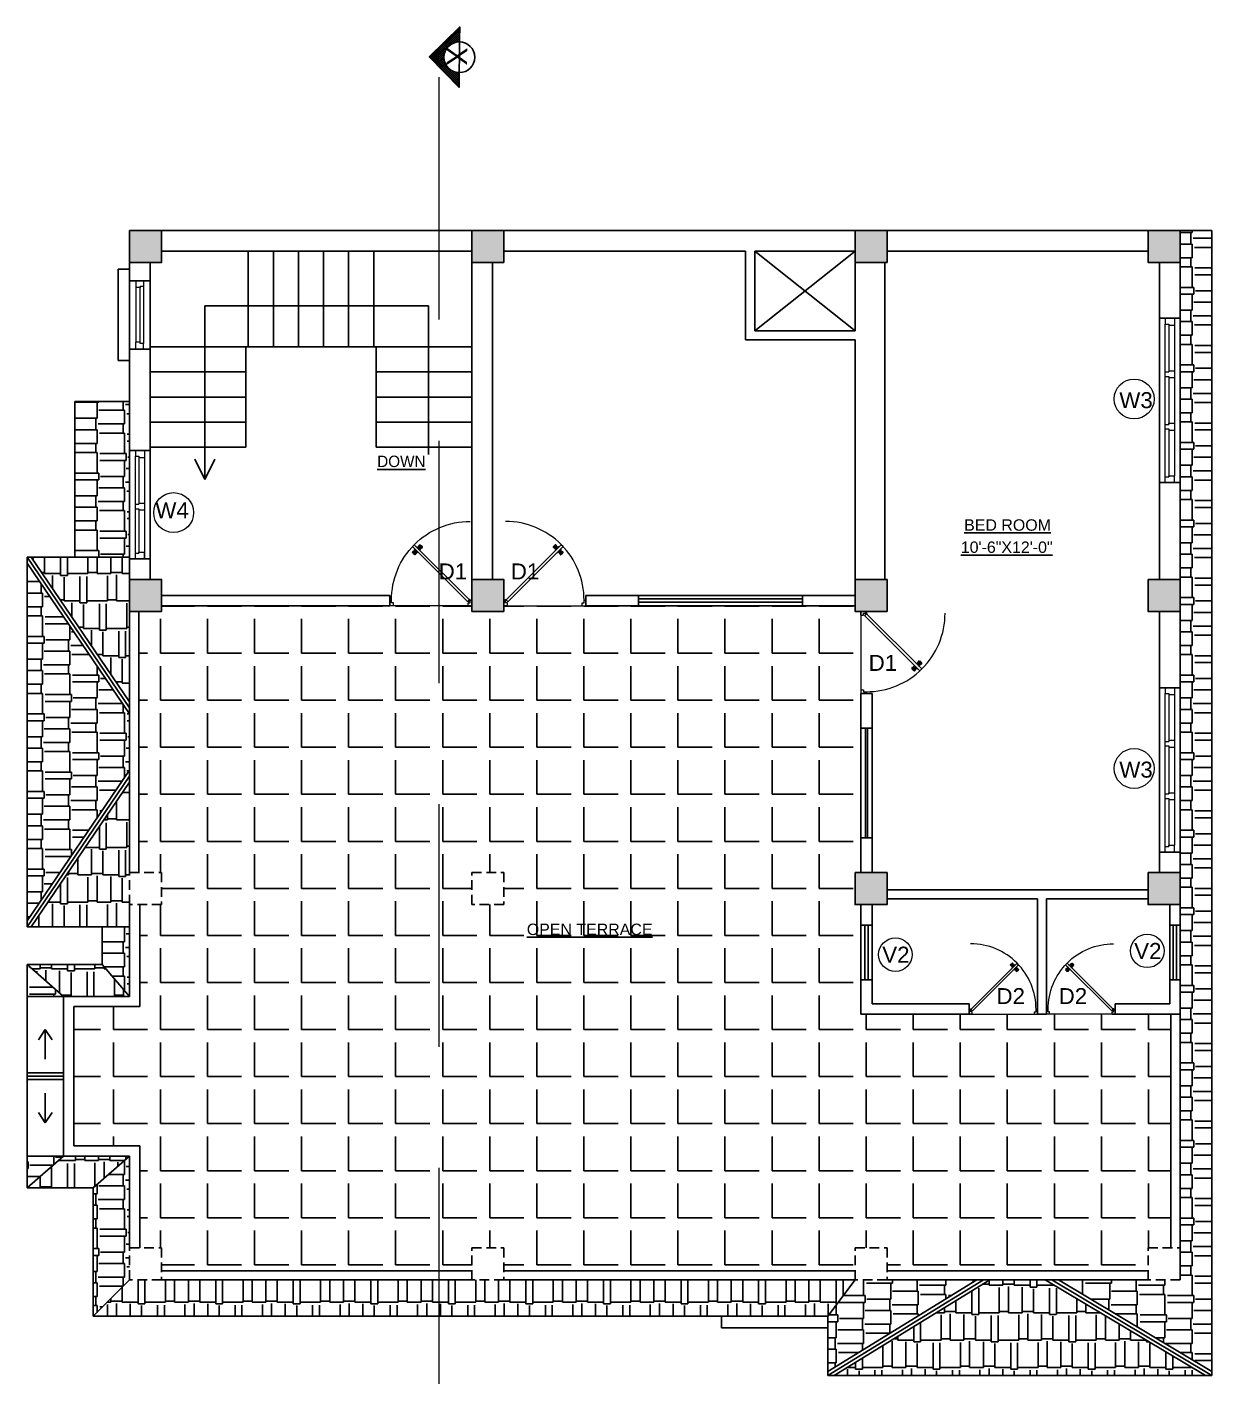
# Model space of a CAD drawing. Header units: inches. Extents: x 1397 to 20304, y -27267 to -746.
# Drawn here: x 14968 to 15487, y -17457 to -16865 of the extents above; entities that cross this region are included whole.
import ezdxf

# ---------------------------------------------------------------- set-up
doc = ezdxf.new("R2010")
doc.units = ezdxf.units.IN
doc.header["$LTSCALE"] = 17
doc.header["$MEASUREMENT"] = 0
doc.linetypes.add('21_FP_00$0$HIDDEN', pattern=[0.375, 0.25, -0.125])
doc.linetypes.add('PHANTOM2', pattern=[1.25, 0.625, -0.125, 0.125, -0.125, 0.125, -0.125])
for name, color, linetype, lineweight in [('25 BOT BAR', 12, 'Continuous', 25), ('aa_section_line', 2, 'PHANTOM2', 13), ('DOOR & WIN', 1, 'Continuous', 25), ('OUTLINE', 1, 'Continuous', 25), ('PUERTAS', 7, 'Continuous', 9), ('TEXT', 231, 'Continuous', 20), ('WINDOW FRAME PLAN', 162, 'Continuous', 18)]:
    doc.layers.add(name, color=color, linetype=linetype, lineweight=lineweight)
doc.layers.add('A-Sect-Iden', color=111, linetype='Continuous')
doc.styles.add('DIMTEXT', font='arial.ttf', dxfattribs={"height": 6})
doc.styles.add('HEADING', font='swissel.ttf')
pattern_1 = [(90, (5002.33, 4207.223), (-12, 25.5), [6, -5, 7, -3, 9, -4]), (90, (5001.83, 4213.223), (-12, 25.5), [5, -19, 4, -6]), (90, (5003.08, 4225.223), (-12, 25.5), [3, -31]), (180, (5002.3305, 4207.223), (-12, -8.5), [11.5, -36.5]), (180, (5002.3305, 4213.223), (-12, -8.5), [11.25, -36.75]), (180, (5002.3305, 4218.223), (-12, -8.5), [10.5, -37.5]), (180, (5003.0805, 4225.223), (-12, -8.5), [11.5, -36.5]), (180, (5003.0805, 4228.223), (-12, -8.5), [11.5, -36.5]), (180, (5002.3305, 4237.223), (-12, -8.5), [11, -37])]
pattern_2 = [(0, (5002.33, 4207.223), (25.5, 12), [6, -5, 7, -3, 9, -4]), (0, (5008.33, 4207.723), (25.5, 12), [5, -19, 4, -6]), (0, (5020.33, 4206.473), (25.5, 12), [3, -31]), (90, (5002.3305, 4207.223), (-8.5, 12), [11.5, -36.5]), (90, (5008.3305, 4207.223), (-8.5, 12), [11.25, -36.75]), (90, (5013.3305, 4207.223), (-8.5, 12), [10.5, -37.5]), (90, (5020.3305, 4206.473), (-8.5, 12), [11.5, -36.5]), (90, (5023.3305, 4206.473), (-8.5, 12), [11.5, -36.5]), (90, (5032.3305, 4207.223), (-8.5, 12), [11, -37])]
pattern_3 = [(0, (5002.33, 1439.825), (25.5, 12), [6, -5, 7, -3, 9, -4]), (0, (5008.33, 1440.325), (25.5, 12), [5, -19, 4, -6]), (0, (5020.33, 1439.075), (25.5, 12), [3, -31]), (90, (5002.3305, 1439.825), (-8.5, 12), [11.5, -36.5]), (90, (5008.3305, 1439.825), (-8.5, 12), [11.25, -36.75]), (90, (5013.3305, 1439.825), (-8.5, 12), [10.5, -37.5]), (90, (5020.3305, 1439.075), (-8.5, 12), [11.5, -36.5]), (90, (5023.3305, 1439.075), (-8.5, 12), [11.5, -36.5]), (90, (5032.3305, 1439.825), (-8.5, 12), [11, -37])]
pattern_4 = [(90, (5002.33, 1439.825), (-12, 25.5), [6, -5, 7, -3, 9, -4]), (90, (5001.83, 1445.825), (-12, 25.5), [5, -19, 4, -6]), (90, (5003.08, 1457.825), (-12, 25.5), [3, -31]), (180, (5002.3305, 1439.825), (-12, -8.5), [11.5, -36.5]), (180, (5002.3305, 1445.825), (-12, -8.5), [11.25, -36.75]), (180, (5002.3305, 1450.825), (-12, -8.5), [10.5, -37.5]), (180, (5003.0805, 1457.825), (-12, -8.5), [11.5, -36.5]), (180, (5003.0805, 1460.825), (-12, -8.5), [11.5, -36.5]), (180, (5002.3305, 1469.825), (-12, -8.5), [11, -37])]
pattern_5 = [(90, (4155.408, 3313.904), (-12, 25.5), [6, -5, 7, -3, 9, -4]), (90, (4154.908, 3319.904), (-12, 25.5), [5, -19, 4, -6]), (90, (4156.158, 3331.904), (-12, 25.5), [3, -31]), (180, (4155.408, 3313.904), (-12, -8.5), [11.5, -36.5]), (180, (4155.408, 3319.904), (-12, -8.5), [11.25, -36.75]), (180, (4155.408, 3324.904), (-12, -8.5), [10.5, -37.5]), (180, (4156.158, 3331.904), (-12, -8.5), [11.5, -36.5]), (180, (4156.158, 3334.904), (-12, -8.5), [11.5, -36.5]), (180, (4155.408, 3343.904), (-12, -8.5), [11, -37])]
pattern_6 = [(0, (4155.408, 3313.904), (25.5, 12), [6, -5, 7, -3, 9, -4]), (0, (4161.408, 3314.404), (25.5, 12), [5, -19, 4, -6]), (0, (4173.408, 3313.154), (25.5, 12), [3, -31]), (90, (4155.408, 3313.904), (-8.5, 12), [11.5, -36.5]), (90, (4161.408, 3313.904), (-8.5, 12), [11.25, -36.75]), (90, (4166.408, 3313.904), (-8.5, 12), [10.5, -37.5]), (90, (4173.408, 3313.154), (-8.5, 12), [11.5, -36.5]), (90, (4176.408, 3313.154), (-8.5, 12), [11.5, -36.5]), (90, (4185.408, 3313.904), (-8.5, 12), [11, -37])]

# ---------------------------------------------------------------- blocks, each defined once
blk = doc.blocks.new('ffddd')
at = {"layer": 'DOOR & WIN'}
for p, q in [((-13345.31, -2388.07), (-13345.31, -2316.07)), ((-13336.31, -2316.07), (-13345.31, -2316.07)), ((-13336.31, -2316.07), (-13336.31, -2388.07)), ((-13336.31, -2388.07), (-13345.31, -2388.07)), ((-13336.31, -2388.07), (-13345.31, -2388.07))]:
    blk.add_line(p, q, dxfattribs=at)
at = {"layer": 'WINDOW FRAME PLAN'}
for p, q in [((-13342.81, -2316.07), (-13342.81, -2318.57)), ((-13342.81, -2385.57), (-13342.81, -2318.57)), ((-13342.81, -2318.57), (-13341.31, -2318.57)), ((-13341.31, -2318.57), (-13341.31, -2319.07)), ((-13341.31, -2319.07), (-13341.31, -2339.57)), ((-13341.31, -2319.07), (-13338.81, -2319.07)), ((-13338.81, -2316.07), (-13338.81, -2319.07)), ((-13338.81, -2319.07), (-13338.81, -2385.07)), ((-13342.81, -2339.57), (-13341.31, -2339.57)), ((-13342.81, -2341.57), (-13341.31, -2341.57)), ((-13341.31, -2339.07), (-13338.81, -2339.07)), ((-13341.31, -2341.57), (-13341.31, -2342.07)), ((-13341.31, -2341.57), (-13341.31, -2362.57)), ((-13341.31, -2342.07), (-13338.81, -2342.07)), ((-13342.81, -2362.57), (-13341.31, -2362.57)), ((-13342.81, -2364.57), (-13341.31, -2364.57)), ((-13341.31, -2362.07), (-13338.81, -2362.07)), ((-13341.31, -2362.57), (-13341.31, -2362.07)), ((-13341.31, -2364.57), (-13341.31, -2385.57)), ((-13341.31, -2365.07), (-13338.81, -2365.07)), ((-13342.81, -2388.07), (-13342.81, -2385.57)), ((-13342.81, -2385.57), (-13341.31, -2385.57)), ((-13341.31, -2385.07), (-13338.81, -2385.07)), ((-13341.31, -2385.57), (-13341.31, -2385.07)), ((-13338.81, -2388.07), (-13338.81, -2385.07))]:
    blk.add_line(p, q, dxfattribs=at)
blk = doc.blocks.new('3ft')
at = {"layer": 'PUERTAS', "color": 6}
for p, q in [((1.01, 2.52), (25.23, 26.74)), ((26.05, 25.92), (1.77, 1.64)), ((26.05, 25.92), (25.23, 26.74)), ((0, 2.4), (0, 0)), ((0.72, 2.4), (0, 2.4)), ((1.6, 0), (0, 0)), ((0.72, 1.52), (0.72, 2.44)), ((0.8, 1.52), (0.72, 1.52)), ((0.8, 1.52), (0.8, 2.41)), ((0.8, 1.2), (0.8, 1.52)), ((1.6, 1.2), (0.8, 1.2)), ((1.57, 1.84), (0.94, 2.47)), ((1.63, 1.89), (0.97, 2.55)), ((1.63, 1.89), (1.57, 1.84)), ((1.77, 1.64), (1.57, 1.84)), ((1.6, 0), (1.6, 1.2)), ((34.4, 0), (34.4, 1.2)), ((34.4, 1.2), (35.2, 1.2)), ((34.4, 0), (36, 0)), ((35.2, 1.2), (35.2, 2.4)), ((35.2, 2.4), (36, 2.4)), ((36, 0), (36, 2.4))]:
    blk.add_line(p, q, dxfattribs=at)
at = {"layer": 'PUERTAS', "color": 8}
for p, q in [((22.57, 24.94), (21.65, 25.68)), ((22.63, 24.99), (21.69, 25.75)), ((22.74, 25.1), (21.84, 25.9)), ((22.13, 26.28), (21.98, 26.13)), ((22.88, 25.24), (22.01, 26.06)), ((22.13, 26.28), (22.27, 26.42)), ((22.29, 26.41), (22.27, 26.42)), ((23.16, 25.52), (22.34, 26.39)), ((23.3, 25.66), (22.5, 26.56)), ((23.41, 25.77), (22.65, 26.71)), ((22.69, 24.32), (23.02, 24.83)), ((23.46, 25.83), (22.72, 26.75)), ((22.95, 24.96), (22.84, 25.07)), ((22.98, 24.99), (22.86, 25.1)), ((23.03, 25.04), (22.91, 25.15)), ((22.91, 24.53), (23.1, 24.91)), ((23.11, 25.12), (22.99, 25.23)), ((23.13, 24.76), (23.18, 24.99)), ((23.28, 25.3), (23.17, 25.41)), ((23.36, 25.37), (23.25, 25.49)), ((23.31, 24.94), (23.28, 25.08)), ((23.41, 25.43), (23.3, 25.54)), ((23.46, 25.09), (23.32, 25.13)), ((23.44, 25.45), (23.33, 25.56)), ((23.64, 25.27), (23.41, 25.22)), ((23.87, 25.49), (23.49, 25.3)), ((24.08, 25.71), (23.57, 25.38)), ((23.63, 23.38), (24.14, 23.72)), ((23.84, 23.6), (24.22, 23.79)), ((24.07, 23.82), (24.3, 23.88)), ((24.25, 24), (24.39, 23.97)), ((24.35, 23.72), (24.46, 23.61)), ((24.4, 24.15), (24.43, 24.01)), ((24.43, 23.8), (24.54, 23.69)), ((24.58, 24.33), (24.52, 24.1)), ((24.6, 23.97), (24.72, 23.86)), ((24.8, 24.56), (24.61, 24.18)), ((25.02, 24.77), (24.68, 24.26)), ((24.68, 24.05), (24.79, 23.94)), ((24.73, 24.1), (24.85, 23.99)), ((24.76, 24.13), (24.87, 24.02)), ((24.83, 23.85), (25.7, 23.03)), ((24.97, 23.99), (25.87, 23.2)), ((25.08, 24.1), (26.02, 23.34)), ((25.14, 24.15), (26.06, 23.41)), ((24.25, 23.26), (24.99, 22.34)), ((24.27, 23.64), (24.38, 23.53)), ((24.3, 23.67), (24.41, 23.56)), ((24.3, 23.32), (25.06, 22.38)), ((24.41, 23.43), (25.2, 22.53)), ((24.55, 23.57), (25.37, 22.7)), ((25.58, 22.82), (25.43, 22.67)), ((25.58, 22.82), (25.73, 22.97)), ((25.72, 22.98), (25.73, 22.97)), ((0, 0), (36, 0))]:
    blk.add_line(p, q, dxfattribs=at)
at = {"layer": 'PUERTAS', "color": 1}
for p, q in [((21.67, 25.73), (22.17, 26.23)), ((22.49, 24.95), (21.67, 25.61)), ((21.7, 25.82), (22.14, 26.26)), ((21.73, 25.79), (21.7, 25.82)), ((22.58, 26.7), (22.14, 26.26)), ((22.67, 26.73), (22.17, 26.23)), ((22.61, 26.67), (22.58, 26.7)), ((22.6, 24.96), (23.02, 25.38)), ((22.61, 24.25), (22.92, 24.72)), ((22.62, 24.13), (22.61, 24.14)), ((22.7, 25.07), (22.71, 25.06)), ((23.45, 25.91), (22.79, 26.73)), ((22.82, 25.06), (23.08, 25.32)), ((22.94, 24.95), (22.83, 25.07)), ((22.92, 24.72), (22.92, 24.72)), ((22.93, 24.94), (23.19, 25.21)), ((22.93, 24.84), (22.93, 24.83)), ((23.44, 25.81), (23.02, 25.38)), ((23.34, 25.58), (23.08, 25.32)), ((23.46, 25.47), (23.19, 25.21)), ((23.33, 25.7), (23.34, 25.69)), ((23.45, 25.46), (23.33, 25.57)), ((23.57, 25.47), (23.57, 25.47)), ((24.15, 25.79), (23.68, 25.48)), ((23.68, 25.48), (23.68, 25.48)), ((24.25, 23.62), (24.51, 23.89)), ((24.27, 25.78), (24.26, 25.79)), ((24.26, 23.29), (24.69, 23.71)), ((24.37, 23.52), (24.63, 23.77)), ((24.78, 24.15), (24.51, 23.89)), ((24.89, 24.03), (24.63, 23.77)), ((25.11, 24.14), (24.69, 23.71)), ((24.77, 24.14), (24.88, 24.03)), ((24.79, 24.38), (24.78, 24.37)), ((24.78, 24.26), (24.78, 24.26)), ((25.1, 24.84), (24.79, 24.38)), ((25, 24.03), (25, 24.03)), ((25.09, 24.96), (25.1, 24.95)), ((25.22, 24.14), (26.03, 23.48)), ((23.44, 23.31), (23.45, 23.3)), ((23.56, 23.3), (24.03, 23.61)), ((24.03, 23.61), (24.03, 23.62)), ((24.14, 23.62), (24.14, 23.62)), ((24.26, 23.63), (24.37, 23.52)), ((24.26, 23.18), (24.92, 22.37)), ((24.37, 23.4), (24.37, 23.4)), ((25.04, 22.36), (25.54, 22.86)), ((25.1, 22.42), (25.13, 22.39)), ((25.13, 22.39), (25.57, 22.83)), ((26.04, 23.37), (25.54, 22.86)), ((26.01, 23.27), (25.57, 22.83)), ((25.98, 23.3), (26.01, 23.27))]:
    blk.add_line(p, q, dxfattribs=at)
at = {"layer": 'PUERTAS', "color": 2}
for p, q in [((21.99, 26.11), (21.98, 26.13)), ((25.42, 22.68), (25.43, 22.67))]:
    blk.add_line(p, q, dxfattribs=at)
at = {"layer": 'PUERTAS', "color": 6}
for radius in [0.155, 0.0752]:
    blk.add_circle((0.82, 2.56), radius, dxfattribs=at)
blk.add_arc((0.82, 2.56), 34.38, 359.72845, 90.03333, dxfattribs=at)
at = {"layer": 'PUERTAS', "color": 1}
for centre, start, end in [((22.54, 25.01), 231.07637, 315), ((22.67, 24.2), 135, 225), ((22.73, 26.68), 38.92363, 135), ((22.77, 25.12), 225, 315), ((22.99, 24.89), 135, 219.74275), ((22.87, 24.78), 315, 39.74275), ((23.28, 25.63), 315, 45), ((23.39, 25.86), 315, 38.92363), ((23.51, 25.41), 50.25725, 135), ((23.62, 25.53), 230.25725, 315), ((24.2, 25.73), 45, 135), ((24.84, 24.31), 135, 219.74275), ((24.72, 24.21), 315, 39.74275), ((24.94, 23.98), 45, 135), ((25.04, 24.89), 315, 45), ((25.17, 24.08), 51.07637, 135), ((23.51, 23.36), 225, 315), ((24.09, 23.56), 50.25725, 135), ((24.2, 23.68), 230.25725, 315), ((24.32, 23.23), 135, 218.92363), ((24.42, 23.46), 135, 225), ((24.98, 22.42), 218.92363, 315), ((25.98, 23.42), 315, 51.07637)]:
    blk.add_arc(centre, 0.08, start, end, dxfattribs=at)
blk = doc.blocks.new('*U2802')
at = {"color": 3, "xscale": -1}
blk.add_blockref('3ft', (42, 0), dxfattribs=at)
blk = doc.blocks.new('*U2795')
at = {"color": 3, "xscale": -1}
blk.add_blockref('3ft', (42, 0), dxfattribs=at)
blk = doc.blocks.new("W4'")
at = {"layer": '25 BOT BAR'}
for p, q in [((9894.28, -8421.4), (9894.28, -8468.92)), ((9903.28, -8421.4), (9903.28, -8468.92))]:
    blk.add_line(p, q, dxfattribs=at)
at = {"layer": 'DOOR & WIN'}
blk.add_line((9903.28, -8421.4), (9894.28, -8421.4), dxfattribs=at)
at = {"layer": 'OUTLINE'}
blk.add_line((9903.28, -8468.92), (9894.28, -8468.92), dxfattribs=at)
at = {"layer": 'WINDOW FRAME PLAN'}
for p, q in [((9896.78, -8421.4), (9896.78, -8423.9)), ((9900.78, -8421.4), (9900.78, -8424.4)), ((9896.78, -8468.92), (9896.78, -8423.9)), ((9896.78, -8423.9), (9898.28, -8423.9)), ((9898.28, -8423.9), (9898.28, -8424.4)), ((9898.28, -8424.4), (9898.28, -8444.9)), ((9898.28, -8424.4), (9900.78, -8424.4)), ((9900.78, -8424.4), (9900.78, -8468.92)), ((9896.78, -8444.9), (9898.28, -8444.9)), ((9898.28, -8444.4), (9900.78, -8444.4)), ((9896.78, -8446.9), (9898.28, -8446.9)), ((9898.28, -8446.9), (9898.28, -8447.4)), ((9898.28, -8446.9), (9898.28, -8466.42)), ((9898.28, -8447.4), (9900.78, -8447.4)), ((9896.78, -8468.92), (9896.78, -8466.42)), ((9896.78, -8466.42), (9898.28, -8466.42)), ((9898.28, -8465.92), (9900.78, -8465.92)), ((9898.28, -8466.42), (9898.28, -8465.92)), ((9900.78, -8468.92), (9900.78, -8465.92))]:
    blk.add_line(p, q, dxfattribs=at)
blk = doc.blocks.new('2ft6in')
at = {"layer": 'PUERTAS', "color": 2}
for p, q in [((0.84, 2.1), (21.02, 22.28)), ((21.71, 21.6), (1.47, 1.37)), ((18.33, 21.76), (18.31, 21.77)), ((21.71, 21.6), (21.02, 22.28)), ((21.18, 18.9), (21.2, 18.89)), ((0, 2), (0, 0)), ((0.6, 2), (0, 2)), ((1.33, 0), (0, 0)), ((0.6, 1.26), (0.6, 2.04)), ((0.67, 1.26), (0.6, 1.26)), ((0.67, 1.26), (0.67, 2.01)), ((0.67, 1), (0.67, 1.26)), ((1.33, 1), (0.67, 1)), ((1.31, 1.53), (0.79, 2.06)), ((1.36, 1.58), (0.81, 2.12)), ((1.36, 1.58), (1.31, 1.53)), ((1.47, 1.37), (1.31, 1.53)), ((1.33, 0), (1.33, 1)), ((28.67, 0), (28.67, 1)), ((28.67, 1), (29.33, 1)), ((28.67, 0), (30, 0)), ((29.33, 1), (29.33, 2)), ((29.33, 2), (30, 2)), ((30, 0), (30, 2))]:
    blk.add_line(p, q, dxfattribs=at)
at = {"layer": 'PUERTAS', "color": 8}
for p, q in [((18.81, 20.78), (18.04, 21.4)), ((18.86, 20.83), (18.08, 21.46)), ((18.95, 20.92), (18.2, 21.58)), ((18.44, 21.9), (18.31, 21.77)), ((19.07, 21.03), (18.34, 21.72)), ((18.44, 21.9), (18.56, 22.02)), ((18.58, 22.01), (18.56, 22.02)), ((19.3, 21.26), (18.61, 22)), ((19.42, 21.38), (18.75, 22.14)), ((19.51, 21.48), (18.88, 22.26)), ((18.91, 20.27), (19.19, 20.69)), ((19.55, 21.53), (18.93, 22.3)), ((19.13, 20.8), (19.03, 20.9)), ((19.15, 20.82), (19.05, 20.92)), ((19.09, 20.44), (19.25, 20.76)), ((19.19, 20.87), (19.1, 20.96)), ((19.25, 20.93), (19.16, 21.02)), ((19.28, 20.63), (19.32, 20.83)), ((19.4, 21.08), (19.31, 21.17)), ((19.47, 21.15), (19.38, 21.24)), ((19.43, 20.78), (19.4, 20.9)), ((19.51, 21.19), (19.42, 21.28)), ((19.55, 20.91), (19.43, 20.94)), ((19.53, 21.21), (19.44, 21.3)), ((19.7, 21.06), (19.51, 21.01)), ((19.89, 21.24), (19.58, 21.08)), ((20.07, 21.42), (19.64, 21.15)), ((19.69, 19.49), (20.12, 19.76)), ((19.87, 19.67), (20.18, 19.83)), ((20.06, 19.85), (20.25, 19.9)), ((20.21, 20), (20.33, 19.97)), ((20.21, 19.38), (20.83, 18.61)), ((20.23, 19.7), (20.32, 19.61)), ((20.25, 19.72), (20.34, 19.63)), ((20.25, 19.43), (20.88, 18.65)), ((20.29, 19.76), (20.38, 19.67)), ((20.33, 20.13), (20.36, 20.01)), ((20.34, 19.53), (21, 18.77)), ((20.36, 19.83), (20.45, 19.74)), ((20.48, 20.28), (20.44, 20.08)), ((20.46, 19.64), (21.14, 18.91)), ((20.5, 19.98), (20.6, 19.89)), ((20.67, 20.47), (20.51, 20.15)), ((20.85, 20.64), (20.57, 20.22)), ((20.57, 20.04), (20.66, 19.95)), ((20.61, 20.09), (20.7, 19.99)), ((20.63, 20.11), (20.72, 20.01)), ((20.69, 19.87), (21.42, 19.19)), ((20.81, 19.99), (21.56, 19.33)), ((20.9, 20.08), (21.68, 19.45)), ((20.95, 20.13), (21.72, 19.51)), ((21.32, 19.01), (21.2, 18.89)), ((21.32, 19.01), (21.44, 19.14)), ((21.43, 19.15), (21.44, 19.14)), ((0, 0), (30, 0))]:
    blk.add_line(p, q, dxfattribs=at)
at = {"layer": 'PUERTAS', "color": 1}
for p, q in [((18.06, 21.44), (18.48, 21.86)), ((18.74, 20.79), (18.06, 21.34)), ((18.08, 21.51), (18.45, 21.88)), ((18.11, 21.49), (18.08, 21.51)), ((18.82, 22.25), (18.45, 21.88)), ((18.9, 22.28), (18.48, 21.86)), ((18.84, 22.23), (18.82, 22.25)), ((18.83, 20.8), (19.18, 21.15)), ((18.84, 20.21), (19.1, 20.6)), ((18.85, 20.11), (18.84, 20.12)), ((18.92, 20.89), (18.93, 20.88)), ((19.54, 21.59), (18.99, 22.27)), ((19.02, 20.88), (19.24, 21.1)), ((19.12, 20.8), (19.03, 20.89)), ((19.1, 20.7), (19.11, 20.69)), ((19.1, 20.6), (19.1, 20.6)), ((19.11, 20.79), (19.33, 21.01)), ((19.54, 21.5), (19.18, 21.15)), ((19.45, 21.31), (19.24, 21.1)), ((19.55, 21.22), (19.33, 21.01)), ((19.45, 21.41), (19.45, 21.41)), ((19.54, 21.22), (19.45, 21.31)), ((19.53, 19.43), (19.54, 19.42)), ((19.64, 21.23), (19.64, 21.23)), ((19.64, 19.42), (20.02, 19.67)), ((19.74, 21.24), (19.73, 21.23)), ((20.12, 21.49), (19.74, 21.24)), ((20.02, 19.67), (20.03, 19.68)), ((20.12, 19.68), (20.12, 19.68)), ((20.21, 19.69), (20.43, 19.9)), ((20.22, 21.48), (20.22, 21.49)), ((20.22, 19.41), (20.57, 19.76)), ((20.22, 19.69), (20.31, 19.6)), ((20.22, 19.32), (20.76, 18.64)), ((20.31, 19.6), (20.52, 19.81)), ((20.31, 19.5), (20.31, 19.5)), ((20.65, 20.12), (20.43, 19.9)), ((20.74, 20.03), (20.52, 19.81)), ((20.93, 20.11), (20.57, 19.76)), ((20.64, 20.11), (20.73, 20.02)), ((20.66, 20.31), (20.65, 20.31)), ((20.65, 20.21), (20.65, 20.22)), ((20.91, 20.7), (20.66, 20.31)), ((20.84, 20.02), (20.83, 20.03)), ((20.86, 18.63), (21.28, 19.05)), ((20.91, 20.8), (20.91, 20.79)), ((20.91, 18.68), (20.94, 18.66)), ((20.94, 18.66), (21.31, 19.03)), ((21.02, 20.12), (21.7, 19.57)), ((21.7, 19.47), (21.28, 19.05)), ((21.67, 19.4), (21.31, 19.03)), ((21.65, 19.42), (21.67, 19.4))]:
    blk.add_line(p, q, dxfattribs=at)
at = {"layer": 'PUERTAS', "color": 2}
for radius in [0.129, 0.0627]:
    blk.add_circle((0.68, 2.14), radius, dxfattribs=at)
at = {"layer": 'PUERTAS', "color": 8}
blk.add_arc((0.68, 2.14), 28.65, 359.72845, 90.03333, dxfattribs=at)
at = {"layer": 'PUERTAS', "color": 1}
for centre, start, end in [((18.78, 20.84), 231.07637, 315), ((18.89, 20.16), 135, 225), ((18.94, 22.23), 38.92363, 135), ((18.97, 20.93), 225, 315), ((19.16, 20.74), 135, 219.74275), ((19.06, 20.65), 315, 39.74275), ((19.4, 21.36), 315, 45), ((19.49, 21.55), 315, 38.92363), ((19.59, 19.47), 225, 315), ((19.6, 21.18), 50.25725, 135), ((19.68, 21.28), 230.25725, 315), ((20.07, 19.63), 50.25725, 135), ((20.17, 21.44), 45, 135), ((20.16, 19.73), 230.25725, 315), ((20.27, 19.36), 135, 218.92363), ((20.35, 19.55), 135, 225), ((20.7, 20.26), 135, 219.74275), ((20.6, 20.17), 315, 39.74275), ((20.78, 19.98), 45, 135), ((20.82, 18.68), 218.92363, 315), ((20.87, 20.75), 315, 45), ((20.98, 20.07), 51.07637, 135), ((21.65, 19.52), 315, 51.07637)]:
    blk.add_arc(centre, 0.0667, start, end, dxfattribs=at)
blk = doc.blocks.new('*U3074')
at = {"color": 3}
blk.add_blockref('2ft6in', (0, 0), dxfattribs=at)

msp = doc.modelspace()

# ---------------------------------------------------------------- hatches: boundary and pattern name
at = {"layer": 'A-Sect-Iden', "ltscale": 0.5}
h = msp.add_hatch(dxfattribs=at)
h.set_pattern_fill('ANSI37', color=2, scale=5, style=0)
h.set_pattern_definition([(45, (-10691.9228, -23059.9108), (-0.441941738, 0.441941738), []), (135, (-10691.9228, -23059.9108), (-0.441941738, -0.441941738), [])])
h.paths.add_polyline_path([(15157.08, -16885.14), (15157.02, -16891.64), (15143.91, -16878.26), (15157.29, -16865.15), (15157.22, -16871.64, 1)])
at = {"layer": 'DOOR & WIN'}
h = msp.add_hatch(color=256, dxfattribs=at)
h.dxf.hatch_style = 1
h.paths.add_polyline_path([(15026.62, -16954.34), (15012.62, -16954.34), (15012.62, -16968.34), (15026.62, -16968.34)])
h = msp.add_hatch(color=256, dxfattribs=at)
h.dxf.hatch_style = 1
h.paths.add_polyline_path([(15176.62, -16954.34), (15162.62, -16954.34), (15162.62, -16968.34), (15176.62, -16968.34)])
h = msp.add_hatch(color=256, dxfattribs=at)
h.dxf.hatch_style = 1
h.paths.add_polyline_path([(15344.62, -16954.34), (15330.62, -16954.34), (15330.62, -16968.34), (15344.62, -16968.34)])
h = msp.add_hatch(color=256, dxfattribs=at)
h.dxf.hatch_style = 1
h.paths.add_polyline_path([(15473.08, -16954.34), (15459.08, -16954.34), (15459.08, -16968.34), (15473.08, -16968.34)])
h = msp.add_hatch(color=256, dxfattribs=at)
h.dxf.hatch_style = 1
h.paths.add_polyline_path([(15026.62, -17107.34), (15012.62, -17107.34), (15012.62, -17121.34), (15026.62, -17121.34)])
h = msp.add_hatch(color=256, dxfattribs=at)
h.dxf.hatch_style = 1
h.paths.add_polyline_path([(15176.62, -17107.34), (15162.62, -17107.34), (15162.62, -17121.34), (15176.62, -17121.34)])
h = msp.add_hatch(color=256, dxfattribs=at)
h.dxf.hatch_style = 1
h.paths.add_polyline_path([(15344.62, -17107.34), (15330.62, -17107.34), (15330.62, -17121.34), (15344.62, -17121.34)])
h = msp.add_hatch(color=256, dxfattribs=at)
h.dxf.hatch_style = 1
h.paths.add_polyline_path([(15473.08, -17107.34), (15459.08, -17107.34), (15459.08, -17121.34), (15473.08, -17121.34)])
h = msp.add_hatch(color=256, dxfattribs=at)
h.dxf.hatch_style = 1
h.paths.add_polyline_path([(15344.62, -17235.82), (15330.62, -17235.82), (15330.62, -17249.82), (15344.62, -17249.82)])
h = msp.add_hatch(color=256, dxfattribs=at)
h.dxf.hatch_style = 1
h.paths.add_polyline_path([(15473.08, -17235.82), (15459.08, -17235.82), (15459.08, -17249.82), (15473.08, -17249.82)])
at = {"layer": 'OUTLINE'}
h = msp.add_hatch(dxfattribs=at)
h.set_pattern_fill('AR-RSHKE', color=8, angle=90)
h.set_pattern_definition(pattern_1)
h.paths.add_polyline_path([(15487.08, -16954.34), (15473.08, -16954.34), (15473.08, -16968.34), (15473.08, -17107.34), (15473.08, -17121.34), (15473.08, -17414.34), (15459.08, -17414.34), (15419.77, -17414.34), (15487.08, -17454.59)])
h = msp.add_hatch(dxfattribs=at)
h.set_pattern_fill('AR-RSHKE', color=8, angle=90)
h.set_pattern_definition(pattern_4)
h.paths.add_polyline_path([(14988.62, -17097.58), (15012.62, -17097.58), (15012.62, -17098.34), (15012.62, -17050.82), (15012.62, -17029.34), (14988.62, -17029.34)])
h = msp.add_hatch(dxfattribs=at)
h.set_pattern_fill('AR-RSHKE', color=8)
h.set_pattern_definition(pattern_2)
h.paths.add_polyline_path([(15012.62, -17107.34), (15012.62, -17098.34), (15012.62, -17097.58), (14969.43, -17097.58), (15012.62, -17160.91), (15012.62, -17121.34)])
h = msp.add_hatch(dxfattribs=at)
h.set_pattern_fill('AR-RSHKE', color=8, angle=90)
h.set_pattern_definition(pattern_1)
h.paths.add_polyline_path([(14967.62, -17100.24), (14967.62, -17256.91), (15012.62, -17190.91), (15012.62, -17166.24)])
h = msp.add_hatch(dxfattribs=at)
h.set_pattern_fill('ANGLE', color=8, scale=75)
h.set_pattern_definition([(0, (5002.33, 4207.223), (0, 20.625), [15, -5.625]), (90, (5002.33, 4207.223), (-20.625, 1e-15), [15, -5.625])])
h.paths.add_polyline_path([(15333.12, -17157.34), (15333.12, -17155.74), (15333.12, -17121.34), (15330.62, -17121.34), (15330.62, -17118.84), (15212.62, -17118.84), (15211.02, -17118.84), (15176.62, -17118.84), (15176.62, -17121.34), (15162.62, -17121.34), (15162.62, -17118.84), (15161.02, -17118.84), (15148.18, -17118.84), (15148.18, -17410.34), (15162.62, -17410.34), (15162.62, -17400.34), (15176.62, -17400.34), (15176.62, -17410.34), (15330.62, -17410.34), (15330.62, -17400.34), (15344.62, -17400.34), (15344.62, -17410.34), (15459.08, -17410.34), (15459.08, -17400.34), (15469.08, -17400.34), (15469.08, -17297.82), (15444.58, -17297.82), (15443.25, -17297.82), (15414.58, -17297.82), (15410.62, -17297.82), (15409.28, -17297.82), (15380.62, -17297.82), (15333.12, -17297.82), (15333.12, -17249.82), (15330.62, -17249.82), (15330.62, -17235.82), (15333.12, -17235.82)])
h.paths.add_polyline_path([(15176.62, -17235.82), (15176.62, -17249.82), (15162.62, -17249.82), (15162.62, -17235.82)], flags=16)
h.paths.add_polyline_path([(15148.18, -17118.84), (15126.62, -17118.84), (15026.62, -17118.84), (15026.62, -17121.34), (15016.62, -17121.34), (15016.62, -17235.82), (15026.62, -17235.82), (15026.62, -17249.82), (15017.12, -17249.82), (15017.12, -17294.58), (14988.12, -17294.58), (14988.12, -17355.58), (15017.12, -17355.58), (15017.12, -17400.34), (15026.62, -17400.34), (15026.62, -17410.34), (15148.18, -17410.34)])
h.paths.add_polyline_path([(15185.49, -17265.52), (15243.1, -17265.52), (15243.1, -17255.21), (15185.49, -17255.21)], flags=24)
h = msp.add_hatch(dxfattribs=at)
h.set_pattern_fill('AR-RSHKE', color=8)
h.set_pattern_definition(pattern_2)
h.paths.add_polyline_path([(15012.62, -17235.82), (15012.62, -17196.24), (14969.43, -17259.58), (15012.62, -17259.58), (15012.62, -17249.82)])
h = msp.add_hatch(dxfattribs=at)
h.set_pattern_fill('AR-RSHKE', color=8, angle=90)
h.set_pattern_definition(pattern_4)
h.paths.add_polyline_path([(15012.62, -17259.58), (15000.62, -17259.58), (15000.62, -17276.08), (15012.62, -17290.08)])
h = msp.add_hatch(dxfattribs=at)
h.set_pattern_fill('AR-RSHKE', color=8, angle=90)
h.set_pattern_definition(pattern_5)
h.paths.add_polyline_path([(14967.62, -17276.08), (14967.62, -17290.08), (14983.62, -17290.08)])
h = msp.add_hatch(dxfattribs=at)
h.set_pattern_fill('AR-RSHKE', color=8)
h.set_pattern_definition(pattern_6)
h.paths.add_polyline_path([(15000.62, -17276.08), (14967.62, -17276.08), (14983.62, -17290.08), (15012.62, -17290.08)])
h = msp.add_hatch(dxfattribs=at)
h.set_pattern_fill('AR-RSHKE', color=8, angle=90)
h.set_pattern_definition(pattern_5)
h.paths.add_polyline_path([(14983.62, -17360.08), (14967.62, -17360.08), (14967.62, -17374.08)])
h = msp.add_hatch(dxfattribs=at)
h.set_pattern_fill('AR-RSHKE', color=8)
h.set_pattern_definition(pattern_6)
h.paths.add_polyline_path([(15012.62, -17360.08), (14983.62, -17360.08), (14967.62, -17374.08), (14996.62, -17374.08)])
h = msp.add_hatch(dxfattribs=at)
h.set_pattern_fill('AR-RSHKE', color=8, angle=90)
h.set_pattern_definition(pattern_4)
h.paths.add_polyline_path([(15012.62, -17360.08), (14996.62, -17374.08), (14996.62, -17430.34), (15012.62, -17414.34), (15012.62, -17400.34)])
h = msp.add_hatch(dxfattribs=at)
h.set_pattern_fill('AR-RSHKE', color=8)
h.set_pattern_definition(pattern_3)
h.paths.add_polyline_path([(15148.18, -17414.34), (15026.62, -17414.34), (15012.62, -17414.34), (14996.62, -17430.34), (15148.18, -17430.34)])
h = msp.add_hatch(dxfattribs=at)
h.set_pattern_fill('AR-RSHKE', color=8)
h.set_pattern_definition(pattern_3)
h.paths.add_polyline_path([(15330.62, -17414.34), (15176.62, -17414.34), (15162.62, -17414.34), (15148.18, -17414.34), (15148.18, -17430.34), (15318.62, -17430.34)])
h = msp.add_hatch(dxfattribs=at)
h.set_pattern_fill('AR-RSHKE', color=8, angle=90)
h.set_pattern_definition(pattern_1)
h.paths.add_polyline_path([(15383.99, -17414.34), (15344.62, -17414.34), (15330.62, -17414.34), (15318.62, -17430.34), (15318.62, -17454.57)])
h = msp.add_hatch(dxfattribs=at)
h.set_pattern_fill('AR-RSHKE', color=8)
h.set_pattern_definition(pattern_2)
h.paths.add_polyline_path([(15413.93, -17414.34), (15389.71, -17414.34), (15321.48, -17456.34), (15473.08, -17456.34), (15484.16, -17456.34)])

# ---------------------------------------------------------------- linework, layer by layer
at = {"layer": '25 BOT BAR'}
for p, q in [((15026.62, -16954.34), (15162.62, -16954.34)), ((15473.08, -16954.34), (15487.08, -16954.34)), ((15026.62, -16963.34), (15162.62, -16963.34)), ((15064.62, -16963.34), (15064.62, -17005.34)), ((15075.62, -16963.34), (15075.62, -17005.34)), ((15086.62, -16963.34), (15086.62, -17005.34)), ((15097.62, -16963.34), (15097.62, -17005.34)), ((15108.62, -16963.34), (15108.62, -17005.34)), ((15119.62, -16963.34), (15119.62, -17005.34)), ((15282.62, -17002.34), (15282.62, -16963.34)), ((15286.62, -16998.34), (15330.62, -16963.34)), ((15286.62, -16963.34), (15330.62, -16998.34)), ((15007.62, -16976.34), (15007.62, -16971.34)), ((15007.62, -16971.34), (15012.62, -16971.34)), ((15012.62, -16968.34), (15012.62, -16987.52)), ((15021.62, -16968.34), (15021.62, -17050.82)), ((15162.62, -16968.34), (15162.62, -17107.34)), ((15171.62, -16968.34), (15171.62, -17107.34)), ((15007.62, -16976.34), (15007.62, -17006.34)), ((15012.62, -16976.34), (15012.62, -17006.34)), ((15021.62, -16976.34), (15012.62, -16976.34)), ((15045.62, -17063.47), (15045.62, -16987.34)), ((15045.62, -16987.34), (15143.62, -16987.34)), ((15143.62, -16987.34), (15143.62, -17052.58)), ((15007.62, -17006.34), (15007.62, -17011.34)), ((15012.62, -17006.34), (15012.62, -17050.82)), ((15012.62, -17006.34), (15021.62, -17006.34)), ((15021.62, -17005.34), (15063.62, -17005.34)), ((15063.62, -17005.34), (15063.62, -17049.34)), ((15063.62, -17005.34), (15120.62, -17005.34)), ((15118.62, -17005.34), (15162.62, -17005.34)), ((15120.62, -17049.34), (15120.62, -17005.34)), ((15007.62, -17011.34), (15012.62, -17011.34)), ((15021.62, -17016.34), (15063.62, -17016.34)), ((15120.62, -17016.34), (15162.62, -17016.34)), ((14988.62, -17029.34), (14988.62, -17097.58)), ((15012.62, -17029.34), (14988.62, -17029.34)), ((15021.62, -17027.34), (15063.62, -17027.34)), ((15120.62, -17027.34), (15162.62, -17027.34)), ((15021.62, -17038.34), (15063.62, -17038.34)), ((15120.62, -17038.34), (15162.62, -17038.34)), ((15021.62, -17049.34), (15063.62, -17049.34)), ((15120.62, -17049.34), (15162.62, -17049.34)), ((15012.62, -17050.82), (15021.62, -17050.82)), ((15045.62, -17063.47), (15041.22, -17054.63)), ((15045.62, -17063.47), (15050.01, -17054.63)), ((14967.62, -17097.58), (14967.62, -17259.58)), ((15012.62, -17097.58), (14967.62, -17097.58)), ((15012.62, -17163.58), (14967.62, -17097.58)), ((15012.62, -17160.91), (14969.43, -17097.58)), ((15012.62, -17166.24), (14967.62, -17100.24)), ((15012.62, -17107.34), (15012.62, -17098.34)), ((15012.62, -17098.34), (15021.62, -17098.34)), ((15021.62, -17098.34), (15021.62, -17107.34)), ((15026.62, -17114.34), (15126.62, -17114.34)), ((15126.62, -17114.34), (15126.62, -17118.84)), ((15212.62, -17114.34), (15330.62, -17114.34)), ((15212.62, -17114.34), (15212.62, -17118.84)), ((15235.62, -17114.34), (15235.62, -17118.84)), ((15307.62, -17114.34), (15307.62, -17118.84)), ((15026.62, -17118.84), (15126.62, -17118.84)), ((15212.62, -17118.84), (15330.62, -17118.84)), ((15307.62, -17115.84), (15235.62, -17115.84)), ((15307.62, -17117.34), (15235.62, -17117.34)), ((15012.62, -17121.34), (15012.62, -17235.82)), ((15016.62, -17121.34), (15016.62, -17235.82)), ((15333.12, -17157.34), (15333.12, -17235.82)), ((15333.12, -17157.34), (15338.12, -17157.34)), ((15338.12, -17157.34), (15338.12, -17235.82)), ((15338.12, -17172.58), (15333.12, -17172.58)), ((15335.12, -17172.58), (15335.12, -17220.58)), ((15336.12, -17172.58), (15336.12, -17220.58)), ((15012.62, -17190.91), (14967.62, -17256.91)), ((15012.62, -17193.58), (14967.62, -17259.58)), ((15012.62, -17196.24), (14969.43, -17259.58)), ((15338.12, -17220.58), (15333.12, -17220.58)), ((15344.62, -17243.32), (15459.08, -17243.32)), ((15012.62, -17290.08), (15012.62, -17249.82)), ((15017.12, -17294.58), (15017.12, -17249.82)), ((15333.12, -17249.82), (15333.12, -17297.82)), ((15338.12, -17249.82), (15338.12, -17293.32)), ((15344.62, -17247.32), (15410.62, -17247.32)), ((15410.62, -17297.82), (15410.62, -17247.32)), ((15414.58, -17247.32), (15459.08, -17247.32)), ((15414.58, -17297.82), (15414.58, -17247.32)), ((15468.58, -17293.32), (15468.58, -17249.82)), ((15012.62, -17259.58), (14967.62, -17259.58)), ((15000.62, -17276.08), (15000.62, -17259.58)), ((15338.12, -17258.82), (15333.12, -17258.82)), ((15334.87, -17258.82), (15334.87, -17282.82)), ((15336.37, -17258.82), (15336.37, -17282.82)), ((15468.58, -17258.82), (15473.08, -17258.82)), ((15470.08, -17258.82), (15470.08, -17282.82)), ((15471.58, -17258.82), (15471.58, -17282.82)), ((15000.62, -17276.08), (14967.62, -17276.08)), ((14967.62, -17374.08), (14967.62, -17276.08)), ((14983.62, -17290.08), (14967.62, -17276.08)), ((15012.62, -17290.08), (15000.62, -17276.08)), ((15338.12, -17282.82), (15333.12, -17282.82)), ((15468.58, -17282.82), (15473.08, -17282.82)), ((15012.62, -17290.08), (14967.62, -17290.08)), ((14983.62, -17360.08), (14983.62, -17290.08)), ((15017.12, -17294.58), (14988.12, -17294.58)), ((14988.12, -17355.58), (14988.12, -17294.58)), ((15333.12, -17297.82), (15380.62, -17297.82)), ((15338.12, -17293.32), (15380.62, -17293.32)), ((15380.62, -17297.82), (15380.62, -17293.32)), ((15410.62, -17297.82), (15414.58, -17297.82)), ((15444.58, -17293.32), (15468.58, -17293.32)), ((15444.58, -17297.82), (15444.58, -17293.32)), ((15444.58, -17297.82), (15473.08, -17297.82)), ((14983.62, -17323.58), (14967.62, -17323.58)), ((14983.62, -17325.08), (14967.62, -17325.08)), ((14983.62, -17326.58), (14967.62, -17326.58)), ((15017.12, -17355.58), (14988.12, -17355.58)), ((15017.12, -17400.34), (15017.12, -17355.58)), ((15012.62, -17360.08), (14967.62, -17360.08)), ((14967.62, -17374.08), (14983.62, -17360.08)), ((14996.62, -17374.08), (15012.62, -17360.08)), ((15012.62, -17400.34), (15012.62, -17360.08)), ((14996.62, -17374.08), (14967.62, -17374.08)), ((14996.62, -17374.08), (14996.62, -17430.34)), ((15026.62, -17410.34), (15162.62, -17410.34)), ((15344.62, -17410.34), (15459.08, -17410.34)), ((14996.62, -17430.34), (15012.62, -17414.34)), ((15026.62, -17414.34), (15162.62, -17414.34)), ((15318.62, -17430.34), (15330.62, -17414.34)), ((15383.99, -17414.34), (15318.62, -17454.57)), ((15386.85, -17414.34), (15318.62, -17456.34)), ((15389.71, -17414.34), (15321.48, -17456.34)), ((15344.62, -17414.34), (15459.08, -17414.34)), ((15386.85, -17414.34), (15416.85, -17414.34)), ((15413.93, -17414.34), (15484.16, -17456.34)), ((15416.85, -17414.34), (15487.08, -17456.34)), ((15419.77, -17414.34), (15487.08, -17454.59)), ((15473.08, -17414.34), (15473.08, -17414.34)), ((15272.08, -17435.34), (15272.08, -17430.34)), ((15318.62, -17456.34), (15318.62, -17430.34)), ((15318.62, -17435.34), (15272.08, -17435.34)), ((15487.08, -17456.34), (15473.08, -17456.34))]:
    msp.add_line(p, q, dxfattribs=at)
at = {"layer": '25 BOT BAR', "linetype": '21_FP_00$0$HIDDEN'}
for points in [[(15012.62, -17235.82), (15026.62, -17235.82), (15026.62, -17249.82), (15012.62, -17249.82)], [(15162.62, -17235.82), (15176.62, -17235.82), (15176.62, -17249.82), (15162.62, -17249.82)], [(15012.62, -17400.34), (15026.62, -17400.34), (15026.62, -17414.34), (15012.62, -17414.34)], [(15162.62, -17400.34), (15176.62, -17400.34), (15176.62, -17414.34), (15162.62, -17414.34)], [(15330.62, -17400.34), (15344.62, -17400.34), (15344.62, -17414.34), (15330.62, -17414.34)], [(15459.08, -17400.34), (15473.08, -17400.34), (15473.08, -17414.34), (15459.08, -17414.34)]]:
    msp.add_lwpolyline(points, close=True, dxfattribs=at)
at = {"layer": 'A-Sect-Iden', "ltscale": 0.5}
msp.add_lwpolyline([(15157.27, -16870.65), (15157.05, -16891.62), (15143.95, -16878.24), (15157.32, -16865.13), (15157.27, -16870.65)], dxfattribs=at)
msp.add_circle((15157.15, -16878.39), 6.75, dxfattribs=at)
at = {"layer": 'aa_section_line', "linetype": '21_FP_00$0$HIDDEN', "ltscale": 25}
msp.add_line((15148.19, -16887.14), (15148.18, -17480.93), dxfattribs=at)
at = {"layer": 'DOOR & WIN'}
for p, q in [((15162.62, -16954.34), (15473.08, -16954.34)), ((15473.08, -17107.34), (15473.08, -16954.34)), ((15487.08, -17456.34), (15487.08, -16954.34)), ((15176.62, -16963.34), (15282.62, -16963.34)), ((15286.62, -16963.34), (15330.62, -16963.34)), ((15344.62, -16963.34), (15459.08, -16963.34)), ((15464.08, -17069.34), (15464.08, -16968.34)), ((15282.62, -17002.34), (15330.62, -17002.34)), ((15286.62, -16998.34), (15330.62, -16998.34)), ((15464.08, -17107.34), (15464.08, -17064.84)), ((15464.08, -17154.82), (15464.08, -17121.34)), ((15473.08, -17414.34), (15473.08, -17121.34)), ((15464.08, -17235.82), (15464.08, -17154.34)), ((15469.08, -17400.34), (15469.08, -17297.82)), ((15176.62, -17410.34), (15330.62, -17410.34)), ((15176.62, -17414.34), (15330.62, -17414.34)), ((14996.62, -17430.34), (15318.62, -17430.34)), ((15318.62, -17456.34), (15473.08, -17456.34))]:
    msp.add_line(p, q, dxfattribs=at)
at = {"layer": 'OUTLINE'}
for p, q in [((15286.62, -16998.34), (15286.62, -16963.34)), ((15330.62, -16998.34), (15330.62, -16968.34)), ((15343.62, -17107.34), (15343.62, -16968.34)), ((15464.08, -16992.84), (15473.08, -16992.84)), ((15330.62, -17107.34), (15330.62, -17002.34)), ((15330.62, -17071.34), (15330.62, -17067.34)), ((15464.08, -17154.82), (15473.08, -17154.82)), ((14975.62, -17304.66), (14972.62, -17309.16)), ((14975.62, -17317.66), (14975.62, -17304.66)), ((14975.62, -17304.66), (14978.62, -17309.16)), ((14975.62, -17332.49), (14975.62, -17345.49)), ((14975.62, -17345.49), (14972.62, -17340.99)), ((14975.62, -17345.49), (14978.62, -17340.99))]:
    msp.add_line(p, q, dxfattribs=at)
for points in [[(15012.62, -16954.34), (15026.62, -16954.34), (15026.62, -16968.34), (15012.62, -16968.34)], [(15162.62, -16954.34), (15176.62, -16954.34), (15176.62, -16968.34), (15162.62, -16968.34)], [(15330.62, -16954.34), (15344.62, -16954.34), (15344.62, -16968.34), (15330.62, -16968.34)], [(15459.08, -16954.34), (15473.08, -16954.34), (15473.08, -16968.34), (15459.08, -16968.34)], [(15012.62, -17107.34), (15026.62, -17107.34), (15026.62, -17121.34), (15012.62, -17121.34)], [(15162.62, -17107.34), (15176.62, -17107.34), (15176.62, -17121.34), (15162.62, -17121.34)], [(15330.62, -17107.34), (15344.62, -17107.34), (15344.62, -17121.34), (15330.62, -17121.34)], [(15459.08, -17107.34), (15473.08, -17107.34), (15473.08, -17121.34), (15459.08, -17121.34)], [(15330.62, -17235.82), (15344.62, -17235.82), (15344.62, -17249.82), (15330.62, -17249.82)], [(15459.08, -17235.82), (15473.08, -17235.82), (15473.08, -17249.82), (15459.08, -17249.82)]]:
    msp.add_lwpolyline(points, close=True, dxfattribs=at)
at = {"layer": 'TEXT'}
for centre, radius in [((15452.95, -17028.22), 8.75), ((15031.9, -17078.01), 8.75), ((15452.95, -17190.2), 8.75), ((15458.71, -17270.15), 7.35), ((15348.29, -17271.78), 7.35)]:
    msp.add_circle(centre, radius, dxfattribs=at)
at = {"layer": 'WINDOW FRAME PLAN'}
for p, q in [((15015.38, -16976.34), (15015.38, -16979.34)), ((15017.19, -17003.84), (15017.19, -16978.84)), ((15017.19, -16978.84), (15017.19, -16979.34)), ((15018.68, -16978.84), (15017.19, -16978.84)), ((15018.68, -16976.34), (15018.68, -16978.84)), ((15018.68, -16978.84), (15018.68, -17003.84)), ((15015.38, -16979.34), (15015.38, -17003.34)), ((15017.19, -16979.34), (15015.38, -16979.34)), ((15017.19, -17003.34), (15015.38, -17003.34)), ((15015.38, -17006.34), (15015.38, -17003.34)), ((15017.19, -17003.84), (15017.19, -17003.34)), ((15018.68, -17003.84), (15017.19, -17003.84)), ((15018.68, -17006.34), (15018.68, -17003.84))]:
    msp.add_line(p, q, dxfattribs=at)

# ---------------------------------------------------------------- block references
at = {"layer": '25 BOT BAR'}
msp.add_blockref("W4'", (5118.33, -8629.42), dxfattribs=at)
at = {"layer": 'DOOR & WIN'}
for name, p in [('*U2795', (15120.62, -17118.84)), ('*U3074', (15380.62, -17297.82))]:
    msp.add_blockref(name, p, dxfattribs=at)
at = {"layer": 'DOOR & WIN', "xscale": -1}
for name, p in [('*U2795', (15218.62, -17118.84)), ('*U3074', (15444.58, -17297.82))]:
    msp.add_blockref(name, p, dxfattribs=at)
at = {"layer": 'DOOR & WIN', "xscale": -1, "rotation": 270}
msp.add_blockref('*U2802', (15333.12, -17163.34), dxfattribs=at)
at = {"layer": 'OUTLINE'}
for p in [(28809.4, -14676.77), (28809.4, -14838.75)]:
    msp.add_blockref('ffddd', p, dxfattribs=at)

# ---------------------------------------------------------------- texts
at = {"layer": 'A-Sect-Iden', "ltscale": 0.5, "insert": (15156.05, -16878), "char_height": 9, "width": 12.25, "attachment_point": 5, "rotation": 269.26311, "style": 'HEADING'}
msp.add_mtext('X', dxfattribs=at)
at = {"layer": 'DOOR & WIN', "char_height": 5, "attachment_point": 5}
for s, insert in [('{\\L\\C7;DOWN}', (15131.72, -17055.59)), ('{\\fArial TUR|b0|i0|c0|p34;\\L\\C7;BED ROOM}', (15397.46, -17083.49)), ('{\\fArial TUR|b0|i0|c0|p34;\\L\\C7;10\'-6"X12\'-0"}', (15397.09, -17093.21)), ('{\\fArial TUR|b0|i0|c0|p34;\\L\\C7;OPEN TERRACE}', (15214.27, -17260.74))]:
    msp.add_mtext(s, dxfattribs=dict(at, insert=insert))
at = {"layer": 'TEXT', "style": 'DIMTEXT'}
for s, p in [('W3', (15446.45, -17032.22)), ('W4', (15023.9, -17080.46)), ('W3', (15446.45, -17194.2))]:
    msp.add_text(s, height=7, rotation=360, dxfattribs=at).set_placement(p)
for s, p in [('D1', (15148.07, -17107.3)), ('D1', (15179.7, -17107.3)), ('D1', (15336.56, -17147.4)), ('V2', (15342.54, -17275.3)), ('V2', (15452.97, -17273.67)), ('D2', (15392.59, -17293.47)), ('D2', (15419.87, -17293.47))]:
    msp.add_text(s, height=7, dxfattribs=at).set_placement(p)

doc.saveas('drawing.dxf')
